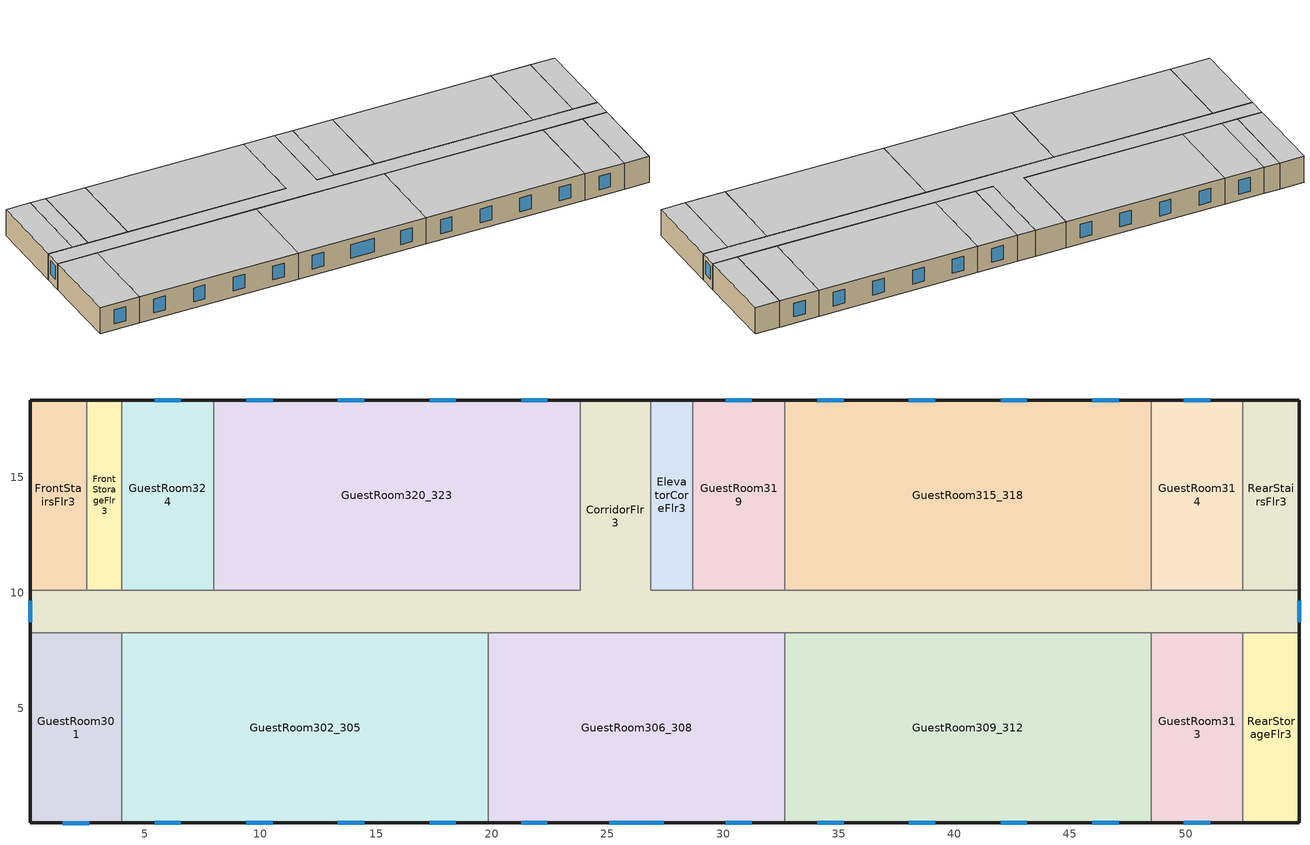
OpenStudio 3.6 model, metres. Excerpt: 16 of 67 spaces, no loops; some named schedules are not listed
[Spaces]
GuestRoom319
 floor to GuestRoom219: 32.66,18.34 32.66,10.11 28.7,10.11 28.7,18.34 z6.1
 wall outside: 32.66,18.34 28.7,18.34 z6.1:8.84
 wall to CorridorFlr3: 28.7,10.11 32.66,10.11 z6.1:8.84
 wall to GuestRoom315_318: 32.66,10.11 32.66,18.34 z6.1:8.84
 wall to ElevatorCoreFlr3: 28.7,18.34 28.7,10.11 z6.1:8.84
 window: 31.25,18.34 30.11,18.34 z6.75:8.19
 ceiling to GuestRoom419: 32.66,10.11 32.66,18.34 28.7,18.34 28.7,10.11 z8.84
GuestRoom320_323
 floor to GuestRoom220_223: 23.82,18.34 23.82,10.11 7.97,10.11 7.97,18.34 z6.1
 wall outside: 23.82,18.34 7.97,18.34 z6.1:8.84
 wall to CorridorFlr3: 7.97,10.11 23.82,10.11 23.82,18.34 z6.1:8.84
 wall to GuestRoom324: 7.97,18.34 7.97,10.11 z6.1:8.84
 window: 10.52,18.34 9.39,18.34 / 14.49,18.34 13.35,18.34 / 18.45,18.34 17.31,18.34 / 22.41,18.34 21.27,18.34 z6.75:8.19
 ceiling to GuestRoom420_423: 23.82,10.11 23.82,18.34 7.97,18.34 7.97,10.11 z8.84
RearStorageFlr3
 floor to RearStorageFlr2: 54.91,8.28 54.91,0.05 52.47,0.05 52.47,8.28 z6.1
 wall outside: 52.47,0.05 54.91,0.05 54.91,8.28 z6.1:8.84
 wall to GuestRoom313: 52.47,8.28 52.47,0.05 z6.1:8.84
 wall to CorridorFlr3: 54.91,8.28 52.47,8.28 z6.1:8.84
 ceiling to RearStorageFlr4: 54.91,0.05 54.91,8.28 52.47,8.28 52.47,0.05 z8.84
GuestRoom302_305
 floor to GuestRoom202_205: 19.86,8.28 19.86,0.05 4.01,0.05 4.01,8.28 z6.1
 wall outside: 4.01,0.05 19.86,0.05 z6.1:8.84
 wall to CorridorFlr3: 19.86,8.28 4.01,8.28 z6.1:8.84
 wall to GuestRoom306_308: 19.86,0.05 19.86,8.28 z6.1:8.84
 wall to GuestRoom301: 4.01,8.28 4.01,0.05 z6.1:8.84
 window: 5.42,0.05 6.56,0.05 / 17.31,0.05 18.45,0.05 / 9.39,0.05 10.52,0.05 / 13.35,0.05 14.49,0.05 z6.75:8.19
 ceiling to GuestRoom402_405: 19.86,0.05 19.86,8.28 4.01,8.28 4.01,0.05 z8.84
CorridorFlr3
 floor to CorridorFlr2: 26.87,18.34 26.87,10.11 54.91,10.11 54.91,8.28 0.05,8.28 0.05,10.11 23.82,10.11 23.82,18.34 z6.1
 wall outside: 0.05,10.11 0.05,8.28 / 26.87,18.34 23.82,18.34 / 54.91,8.28 54.91,10.11 z6.1:8.84
 wall to ElevatorCoreFlr3: 28.7,10.11 26.87,10.11 26.87,18.34 z6.1:8.84
 wall to FrontStairsFlr3: 2.49,10.11 0.05,10.11 z6.1:8.84
 wall to RearStairsFlr3: 54.91,10.11 52.47,10.11 z6.1:8.84
 wall to GuestRoom301: 0.05,8.28 4.01,8.28 z6.1:8.84
 wall to GuestRoom313: 48.51,8.28 52.47,8.28 z6.1:8.84
 wall to FrontStorageFlr3: 4.01,10.11 2.49,10.11 z6.1:8.84
 wall to GuestRoom314: 52.47,10.11 48.51,10.11 z6.1:8.84
 wall to GuestRoom324: 7.97,10.11 4.01,10.11 z6.1:8.84
 wall to GuestRoom309_312: 32.66,8.28 48.51,8.28 z6.1:8.84
 wall to GuestRoom306_308: 19.86,8.28 32.66,8.28 z6.1:8.84
 wall to GuestRoom315_318: 48.51,10.11 32.66,10.11 z6.1:8.84
 window: 54.91,8.73 54.91,9.66 / 0.05,9.66 0.05,8.73 z6.94:8.36
 ceiling to CorridorFlr4: 54.91,8.28 54.91,10.11 26.87,10.11 26.87,18.34 23.82,18.34 23.82,10.11 0.05,10.11 0.05,8.28 z8.84
GuestRoom315_318
 floor to GuestRoom215_218: 48.51,18.34 48.51,10.11 32.66,10.11 32.66,18.34 z6.1
 wall outside: 48.51,18.34 32.66,18.34 z6.1:8.84
 wall to GuestRoom314: 48.51,10.11 48.51,18.34 z6.1:8.84
 window: 35.21,18.34 34.07,18.34 / 43.14,18.34 42,18.34 / 47.1,18.34 45.96,18.34 / 39.18,18.34 38.04,18.34 z6.75:8.19
 ceiling to GuestRoom415_418: 48.51,10.11 48.51,18.34 32.66,18.34 32.66,10.11 z8.84
GuestRoom301
 floor to GuestRoom201: 4.01,8.28 4.01,0.05 0.05,0.05 0.05,8.28 z6.1
 wall outside: 0.05,8.28 0.05,0.05 4.01,0.05 z6.1:8.84
 window: 1.46,0.05 2.6,0.05 z6.75:8.19
 ceiling to GuestRoom401: 4.01,0.05 4.01,8.28 0.05,8.28 0.05,0.05 z8.84
GuestRoom314
 floor to GuestRoom214: 52.47,18.34 52.47,10.11 48.51,10.11 48.51,18.34 z6.1
 wall outside: 52.47,18.34 48.51,18.34 z6.1:8.84
 wall to RearStairsFlr3: 52.47,10.11 52.47,18.34 z6.1:8.84
 window: 51.06,18.34 49.92,18.34 z6.75:8.19
 ceiling to GuestRoom414: 52.47,10.11 52.47,18.34 48.51,18.34 48.51,10.11 z8.84
GuestRoom309_312
 floor to GuestRoom209_212: 48.51,8.28 48.51,0.05 32.66,0.05 32.66,8.28 z6.1
 wall outside: 32.66,0.05 48.51,0.05 z6.1:8.84
 wall to GuestRoom306_308: 32.66,8.28 32.66,0.05 z6.1:8.84
 wall to GuestRoom313: 48.51,0.05 48.51,8.28 z6.1:8.84
 window: 45.96,0.05 47.1,0.05 / 42,0.05 43.14,0.05 / 34.07,0.05 35.21,0.05 / 38.04,0.05 39.18,0.05 z6.75:8.19
 ceiling to GuestRoom409_412: 48.51,0.05 48.51,8.28 32.66,8.28 32.66,0.05 z8.84
ElevatorCoreFlr3
 floor to ElevatorCoreFlr2: 28.7,18.34 28.7,10.11 26.87,10.11 26.87,18.34 z6.1
 wall outside: 28.7,18.34 26.87,18.34 z6.1:8.84
 ceiling to ElevatorCoreFlr4: 28.7,10.11 28.7,18.34 26.87,18.34 26.87,10.11 z8.84
GuestRoom313
 floor to GuestRoom213: 52.47,8.28 52.47,0.05 48.51,0.05 48.51,8.28 z6.1
 wall outside: 48.51,0.05 52.47,0.05 z6.1:8.84
 window: 49.92,0.05 51.06,0.05 z6.75:8.19
 ceiling to GuestRoom413: 52.47,0.05 52.47,8.28 48.51,8.28 48.51,0.05 z8.84
GuestRoom306_308
 floor to GuestRoom206_208: 32.66,8.28 32.66,0.05 19.86,0.05 19.86,8.28 z6.1
 wall outside: 19.86,0.05 32.66,0.05 z6.1:8.84
 window: 21.27,0.05 22.41,0.05 / 25.08,0.05 27.44,0.05 / 30.11,0.05 31.25,0.05 z6.75:8.19
 ceiling to GuestRoom406_408: 32.66,0.05 32.66,8.28 19.86,8.28 19.86,0.05 z8.84
FrontStorageFlr3
 floor to FrontStorageFlr2: 4.01,18.34 4.01,10.11 2.49,10.11 2.49,18.34 z6.1
 wall outside: 4.01,18.34 2.49,18.34 z6.1:8.84
 wall to FrontStairsFlr3: 2.49,18.34 2.49,10.11 z6.1:8.84
 wall to GuestRoom324: 4.01,10.11 4.01,18.34 z6.1:8.84
 ceiling to FrontStorageFlr4: 4.01,10.11 4.01,18.34 2.49,18.34 2.49,10.11 z8.84
GuestRoom324
 floor to GuestRoom224: 7.97,18.34 7.97,10.11 4.01,10.11 4.01,18.34 z6.1
 wall outside: 7.97,18.34 4.01,18.34 z6.1:8.84
 window: 6.56,18.34 5.42,18.34 z6.75:8.19
 ceiling to GuestRoom424: 7.97,10.11 7.97,18.34 4.01,18.34 4.01,10.11 z8.84
RearStairsFlr3
 floor to RearStairsFlr2: 54.91,18.34 54.91,10.11 52.47,10.11 52.47,18.34 z6.1
 wall outside: 54.91,10.11 54.91,18.34 52.47,18.34 z6.1:8.84
 ceiling to RearStairsFlr4: 54.91,10.11 54.91,18.34 52.47,18.34 52.47,10.11 z8.84
FrontStairsFlr3
 floor to FrontStairsFlr2: 2.49,18.34 2.49,10.11 0.05,10.11 0.05,18.34 z6.1
 wall outside: 2.49,18.34 0.05,18.34 0.05,10.11 z6.1:8.84
 ceiling to FrontStairsFlr4: 2.49,10.11 2.49,18.34 0.05,18.34 0.05,10.11 z8.84
[Site]
Calgary Intl AP_AB_CAN: Latitude {deg}=51.114; Longitude {deg}=-114.02; Time Zone {hr}=-7; Elevation {m}=1084.1; Terrain=Suburbs
[Building]
SmallHotel: North Axis {deg}=180; Default Construction Set=BTAP-Mass at hdd = 5000.0; Standards Number of Stories=4; Standards Number of Above Ground Stories=4; Standards Template=BTAPPRE1980; Standards Building Type=SmallHotel
[Site:WaterMainsTemperature]
Calculation Method=Correlation; Annual Average Outdoor Air Temperature {C}=5; Maximum Difference In Monthly Average Outdoor Air Temperatures {deltaC}=23.3
[Site:GroundTemperature:BuildingSurface]
19.527, 19.502, 19.536, 19.598, 20.002, 21.64, 22.225, 22.375, 21.449, 20.121, 19.802, 19.633
[SizingPeriod:DesignDay] Barometric Pressure {Pa}=88961; Rain Indicator=No; Snow Indicator=No; Day of Month=21; Daylight Saving Time Indicator=No; Humidity Condition Type=Wetbulb; Dry-Bulb Temperature Range Modifier Type=DefaultMultipliers
Name | Maximum Dry-Bulb Temperature {C} | Daily Dry-Bulb Temperature Range {deltaC} | Wind Speed {m/s} | Wind Direction {deg} | Month | Day Type | Wetbulb or DewPoint at Maximum Dry-Bulb {C} | Solar Model Indicator | ASHRAE Clear Sky Optical Depth for Beam Irradiance | ASHRAE Clear Sky Optical Depth for Diffuse Irradiance | Sky Clearness
Calgary Intl AP Ann Clg .4% Condns DB=>MWB | 28.5 | 12.1 | 4.5 | 160 | 7 | SummerDesignDay | 16.1 | ASHRAETau | 0.339 | 2.421
Calgary Intl AP Ann Htg 99.6% Condns DB | -28.5 | 0 | 2.9 | 200 | 1 | WinterDesignDay | -28.5 | ASHRAEClearSky |  |  | 0
[Material:NoMass] Roughness=Smooth; Thermal Absorptance=0.9; Solar Absorptance=0.7
Name | Thermal Resistance {m2-K/W} | Visible Absorptance
Typical Carpet Pad; Typical Carpet Pad 1 | 0.21648 | 0.8
Typical Insulation 1 | 0.00118045 | 0.7
Typical Insulation 2 | 1.02439 | 0.7
Typical Insulation 3 | 4.40527 | 0.7
Typical Carpet Pad 2; Typical Carpet Pad 3; Typical Carpet Pad 4 | 1.40895 | 0.8
Typical Insulation 4 | 0.338965 | 0.7
Typical Insulation 5 | 0.338983 | 0.7
[Material]
Name | Roughness | Thickness {m} | Conductivity {W/m-K} | Density {kg/m3} | Specific Heat {J/kg-K} | Thermal Absorptance | Solar Absorptance | Visible Absorptance
G05 25mm wood | MediumSmooth | 0.0254 | 0.15 | 608 | 1630 | 0.9 | 0.5 | 0.5
100mm Normalweight concrete floor 1 | MediumSmooth | 0.1016 | 2.31 | 2322 | 832
G01 13mm gypsum board 1 | Smooth | 0.0127 | 0.16 | 800 | 1090 | 0.9 | 0.7 | 0.5
4 in. Normalweight Concrete Floor 1 | MediumRough | 0.1016 | 2.31 | 2322 | 832 | 0.9 | 0.7 | 0.7
1IN Stucco 1 | Smooth | 0.0253 | 0.6918 | 1858 | 837 | 0.9 | 0.7 | 0.92
8IN CONCRETE HW RefBldg 1 | Rough | 0.2032 | 1.311 | 2240 | 836.8 | 0.9 | 0.7 | 0.7
1/2IN Gypsum 1 | Smooth | 0.0127 | 0.16 | 784.9 | 830 | 0.9 | 0.4 | 0.4
Metal Roof Surface 1; F08 Metal surface 1 | Smooth | 0.0008 | 45.28 | 7824 | 500 | 0.9 | 0.7 | 0.7
6 in. Normalweight Concrete Floor 1; 6 in. Normalweight Concrete Floor 2; 6 in. Normalweight Concrete Floor 3 | MediumRough | 0.1524 | 2.31 | 2322 | 832 | 0.9 | 0.7 | 0.7
[Construction]
BTAP-Int-Partition; BTAP-Int-Door: G05 25mm wood
BTAP-Int-Floor: 100mm Normalweight concrete floor 1, Typical Carpet Pad
BTAP-Int-Wall: G01 13mm gypsum board 1, G01 13mm gypsum board 1
BTAP-Int-Ceiling: Typical Carpet Pad, 100mm Normalweight concrete floor 1
BTAP-Int-Window: SimpleGlazing
BTAP-Ext-Floor-Mass:U-3.822: Typical Insulation 1, 4 in. Normalweight Concrete Floor 1, Typical Carpet Pad 1
BTAP-Ext-Wall-Mass:U-0.772: 1IN Stucco 1, 8IN CONCRETE HW RefBldg 1, Typical Insulation 2, 1/2IN Gypsum 1
BTAP-Ext-Roof-Metal:U-0.227: Metal Roof Surface 1, Typical Insulation 3
BTAP-Grnd-Floor-Mass:U-0.678: 6 in. Normalweight Concrete Floor 1, Typical Carpet Pad 2
BTAP-Grnd-Wall-Mass:U-0.678: 6 in. Normalweight Concrete Floor 2, Typical Carpet Pad 3
BTAP-Grnd-Roof-Mass:U-0.678: 6 in. Normalweight Concrete Floor 3, Typical Carpet Pad 4
BTAP-Ext-FixedWindow:U=0.295 SHGC=0.490; BTAP-Ext-GlassDoors:U=0.295 SHGC=0.490; BTAP-Ext-Skylights:U=0.295 SHGC=0.490; BTAP-Ext-DaylightDomes:U=0.295 SHGC=0.490; BTAP-Ext-DaylightDiffuser:U=0.295 SHGC=0.490: SimpleGlazing:U=0.295 SHGC=0.490
BTAP-Ext-Door:U-2.95: F08 Metal surface 1, Typical Insulation 4
BTAP-Ext-OverHeadDoor:U-2.95: Typical Insulation 5
[DefaultConstructionSet]
BTAP-Mass at hdd = 5000.0: Default Exterior Surface Constructions=BTAP-Mass at hdd = 5000.0; Default Interior Surface Constructions=Default Surface Constructions 2; Default Ground Contact Surface Constructions=BTAP-Mass at hdd = 5000.0 1; Default Exterior SubSurface Constructions=BTAP-Mass at hdd = 5000.0; Default Interior SubSurface Constructions=Default Sub Surface Constructions 2; Interior Partition Construction=BTAP-Int-Partition
[DefaultSurfaceConstructions]
Name | Floor Construction | Wall Construction | Roof Ceiling Construction
Default Surface Constructions 2 | BTAP-Int-Floor | BTAP-Int-Wall | BTAP-Int-Ceiling
BTAP-Mass at hdd = 5000.0 | BTAP-Ext-Floor-Mass:U-3.822 | BTAP-Ext-Wall-Mass:U-0.772 | BTAP-Ext-Roof-Metal:U-0.227
BTAP-Mass at hdd = 5000.0 1 | BTAP-Grnd-Floor-Mass:U-0.678 | BTAP-Grnd-Wall-Mass:U-0.678 | BTAP-Grnd-Roof-Mass:U-0.678
[DefaultSubSurfaceConstructions]
Name | Fixed Window Construction | Operable Window Construction | Door Construction | Glass Door Construction | Overhead Door Construction | Skylight Construction | Tubular Daylight Dome Construction | Tubular Daylight Diffuser Construction
Default Sub Surface Constructions 2 | BTAP-Int-Window | BTAP-Int-Window | BTAP-Int-Door
BTAP-Mass at hdd = 5000.0 | BTAP-Ext-FixedWindow:U=0.295 SHGC=0.490 | BTAP-Ext-FixedWindow:U=0.295 SHGC=0.490 | BTAP-Ext-Door:U-2.95 | BTAP-Ext-GlassDoors:U=0.295 SHGC=0.490 | BTAP-Ext-OverHeadDoor:U-2.95 | BTAP-Ext-Skylights:U=0.295 SHGC=0.490 | BTAP-Ext-DaylightDomes:U=0.295 SHGC=0.490 | BTAP-Ext-DaylightDiffuser:U=0.295 SHGC=0.490
[WindowMaterial:SimpleGlazingSystem] Solar Heat Gain Coefficient=0.49; Visible Transmittance=0.21
Name | U-Factor {W/m2-K}
SimpleGlazing | 2.2
SimpleGlazing:U=0.295 SHGC=0.490 | 2.95
[Space] Building Story=BuildingStory3; Volume {m3}=Autocalculate
Name | Space Type | Thermal Zone
GuestRoom319 | Space Function Hway lodging - rooms | DU_BT=Space Function_ST=Hway lodging - rooms_FL=BuildingStory3_SCHF 7
GuestRoom320_323 | Space Function Hway lodging - rooms | DU_BT=Space Function_ST=Hway lodging - rooms_FL=BuildingStory3_SCHF 3
RearStorageFlr3 | Space Function Storage area - occsens | ALL_ST=Storage area - occsens_FL=BuildingStory3_SCH=E 1
GuestRoom302_305 | Space Function Hway lodging - rooms | DU_BT=Space Function_ST=Hway lodging - rooms_FL=BuildingStory3_SCHF 1
CorridorFlr3 | Space Function Corr. >= 2.4m wide-sch-F | WILD_ST=Corr. >= 2.4m wide-sch-F_FL=BuildingStory3_SCH=F 1
GuestRoom315_318 | Space Function Hway lodging - rooms | DU_BT=Space Function_ST=Hway lodging - rooms_FL=BuildingStory3_SCHF
FrontStorageFlr3 | Space Function Storage area - occsens | ALL_ST=Storage area - occsens_FL=BuildingStory3_SCH=E
GuestRoom301 | Space Function Hway lodging - rooms | DU_BT=Space Function_ST=Hway lodging - rooms_FL=BuildingStory3_SCHF 5
GuestRoom314 | Space Function Hway lodging - rooms | DU_BT=Space Function_ST=Hway lodging - rooms_FL=BuildingStory3_SCHF 6
GuestRoom313 | Space Function Hway lodging - rooms | DU_BT=Space Function_ST=Hway lodging - rooms_FL=BuildingStory3_SCHF 4
GuestRoom309_312 | Space Function Hway lodging - rooms | DU_BT=Space Function_ST=Hway lodging - rooms_FL=BuildingStory3_SCHF 8
ElevatorCoreFlr3 | Space Function Corr. >= 2.4m wide-sch-F | WILD_ST=Corr. >= 2.4m wide-sch-F_FL=BuildingStory3_SCH=F
GuestRoom306_308 | Space Function Hway lodging - rooms | DU_BT=Space Function_ST=Hway lodging - rooms_FL=BuildingStory3_SCHF 2
FrontStairsFlr3 | Space Function Stairway-sch-F | WILD_ST=Stairway-sch-F_FL=BuildingStory3_SCH=F 1
RearStairsFlr3 | Space Function Stairway-sch-F | WILD_ST=Stairway-sch-F_FL=BuildingStory3_SCH=F
GuestRoom324 | Space Function Hway lodging - rooms | DU_BT=Space Function_ST=Hway lodging - rooms_FL=BuildingStory3_SCHF 9
[BuildingStory]
BuildingStory3
[SpaceType] Standards Building Type=Space Function
Name | Default Schedule Set | Design Specification Outdoor Air Object | Standards Space Type
Space Function Corr. >= 2.4m wide-sch-F | Space Function Corr. >= 2.4m wide-sch-F Schedule Set | Space Function Corr. >= 2.4m wide-sch-F Ventilation | Corr. >= 2.4m wide-sch-F
Space Function Stairway-sch-F | Space Function Stairway-sch-F Schedule Set | Space Function Stairway-sch-F Ventilation | Stairway-sch-F
Space Function Storage area - occsens | Space Function Storage area - occsens Schedule Set | Space Function Storage area - occsens Ventilation | Storage area - occsens
Space Function Hway lodging - rooms | Space Function Hway lodging - rooms Schedule Set | Space Function Hway lodging - rooms Ventilation | Hway lodging - rooms
[People] Work Efficiency Schedule=Work Efficiency Schedule; Clothing Insulation Schedule=Clothing Schedule; Air Velocity Schedule=Air Velocity Schedule; Multiplier=1
Name | People Definition | Space or SpaceType
Space Function Corr. >= 2.4m wide-sch-F People | Space Function Corr. >= 2.4m wide-sch-F People Definition | Space Function Corr. >= 2.4m wide-sch-F
Space Function Hway lodging - rooms People | Space Function Hway lodging - rooms People Definition | Space Function Hway lodging - rooms
Space Function Storage area - occsens People | Space Function Storage area - occsens People Definition | Space Function Storage area - occsens
[Lights] Fraction Replaceable=1
Name | Lights Definition | Space or SpaceType
Space Function Hway lodging - rooms Lights | Space Function Hway lodging - rooms Lights Definition | Space Function Hway lodging - rooms
Space Function Storage area - occsens Lights | Space Function Storage area - occsens Lights Definition | Space Function Storage area - occsens
[ElectricEquipment]
Name | Electric Equipment Definition | Space or SpaceType
Space Function Hway lodging - rooms Elec Equip | Space Function Hway lodging - rooms Elec Equip Definition | Space Function Hway lodging - rooms
Space Function Storage area - occsens Elec Equip | Space Function Storage area - occsens Elec Equip Definition | Space Function Storage area - occsens
[DesignSpecification:OutdoorAir] Outdoor Air Method=Sum
Name | Outdoor Air Flow per Floor Area {m3/s-m2}
Space Function Corr. >= 2.4m wide-sch-F Ventilation | 0.000254
Space Function Hway lodging - rooms Ventilation | 0.00046228
Space Function Storage area - occsens Ventilation | 0.000762
[DefaultScheduleSet] People Activity Level Schedule=NECB-Activity; Infiltration Schedule=Always On
Name | Number of People Schedule | Lighting Schedule | Electric Equipment Schedule
Space Function Corr. >= 2.4m wide-sch-F Schedule Set; Space Function Hway lodging - rooms Schedule Set | NECB-F-Occupancy | NECB-F-Lighting | NECB-F-Electric-Equipment
Space Function Storage area - occsens Schedule Set | NECB-E-Occupancy | NECB-E-Lighting | NECB-E-Electric-Equipment
[ThermostatSetpoint:DualSetpoint]
Name | Heating Setpoint Temperature Schedule | Cooling Setpoint Temperature Schedule
Space Function Hway lodging - rooms Thermostat 72; Space Function Hway lodging - rooms Thermostat 78; Space Function Hway lodging - rooms Thermostat 79; Space Function Hway lodging - rooms Thermostat 82; Space Function Hway lodging - rooms Thermostat 87; Space Function Hway lodging - rooms Thermostat 98; Space Function Hway lodging - rooms Thermostat 101; Space Function Hway lodging - rooms Thermostat 102; Space Function Hway lodging - rooms Thermostat 103; Space Function Hway lodging - rooms Thermostat 104; Space Function Stairway-sch-F Thermostat 18; Space Function Stairway-sch-F Thermostat 20; Space Function Corr. >= 2.4m wide-sch-F Thermostat 21; Space Function Corr. >= 2.4m wide-sch-F Thermostat 22 | NECB-F-Thermostat Setpoint-Heating | NECB-F-Thermostat Setpoint-Cooling
Space Function Storage area - occsens Thermostat 19; Space Function Storage area - occsens Thermostat 25 | NECB-E-Thermostat Setpoint-Heating | NECB-E-Thermostat Setpoint-Cooling
[SpaceInfiltration:DesignFlowRate] Schedule=Always On Discrete; Design Flow Rate Calculation Method=Flow/ExteriorArea; Flow per Exterior Surface Area {m3/s-m2}=0.001116; Constant Term Coefficient=0; Temperature Term Coefficient=0; Velocity Term Coefficient=0.224; Velocity Squared Term Coefficient=0
Name | Space or SpaceType
CorridorFlr3 Infiltration | CorridorFlr3
ElevatorCoreFlr3 Infiltration | ElevatorCoreFlr3
FrontStairsFlr3 Infiltration | FrontStairsFlr3
FrontStorageFlr3 Infiltration | FrontStorageFlr3
GuestRoom301 Infiltration | GuestRoom301
GuestRoom302_305 Infiltration | GuestRoom302_305
GuestRoom306_308 Infiltration | GuestRoom306_308
GuestRoom309_312 Infiltration | GuestRoom309_312
GuestRoom313 Infiltration | GuestRoom313
GuestRoom314 Infiltration | GuestRoom314
GuestRoom315_318 Infiltration | GuestRoom315_318
GuestRoom319 Infiltration | GuestRoom319
GuestRoom320_323 Infiltration | GuestRoom320_323
GuestRoom324 Infiltration | GuestRoom324
RearStairsFlr3 Infiltration | RearStairsFlr3
RearStorageFlr3 Infiltration | RearStorageFlr3
[ThermalZone] Use Ideal Air Loads=No
Name | Thermostat
DU_BT=Space Function_ST=Hway lodging - rooms_FL=BuildingStory3_SCHF | Space Function Hway lodging - rooms Thermostat 72
DU_BT=Space Function_ST=Hway lodging - rooms_FL=BuildingStory3_SCHF 1 | Space Function Hway lodging - rooms Thermostat 78
DU_BT=Space Function_ST=Hway lodging - rooms_FL=BuildingStory3_SCHF 2 | Space Function Hway lodging - rooms Thermostat 79
DU_BT=Space Function_ST=Hway lodging - rooms_FL=BuildingStory3_SCHF 3 | Space Function Hway lodging - rooms Thermostat 82
DU_BT=Space Function_ST=Hway lodging - rooms_FL=BuildingStory3_SCHF 4 | Space Function Hway lodging - rooms Thermostat 87
DU_BT=Space Function_ST=Hway lodging - rooms_FL=BuildingStory3_SCHF 5 | Space Function Hway lodging - rooms Thermostat 98
DU_BT=Space Function_ST=Hway lodging - rooms_FL=BuildingStory3_SCHF 6 | Space Function Hway lodging - rooms Thermostat 101
DU_BT=Space Function_ST=Hway lodging - rooms_FL=BuildingStory3_SCHF 7 | Space Function Hway lodging - rooms Thermostat 102
DU_BT=Space Function_ST=Hway lodging - rooms_FL=BuildingStory3_SCHF 8 | Space Function Hway lodging - rooms Thermostat 103
DU_BT=Space Function_ST=Hway lodging - rooms_FL=BuildingStory3_SCHF 9 | Space Function Hway lodging - rooms Thermostat 104
ALL_ST=Storage area - occsens_FL=BuildingStory3_SCH=E | Space Function Storage area - occsens Thermostat 19
ALL_ST=Storage area - occsens_FL=BuildingStory3_SCH=E 1 | Space Function Storage area - occsens Thermostat 25
WILD_ST=Stairway-sch-F_FL=BuildingStory3_SCH=F | Space Function Stairway-sch-F Thermostat 18
WILD_ST=Stairway-sch-F_FL=BuildingStory3_SCH=F 1 | Space Function Stairway-sch-F Thermostat 20
WILD_ST=Corr. >= 2.4m wide-sch-F_FL=BuildingStory3_SCH=F | Space Function Corr. >= 2.4m wide-sch-F Thermostat 21
WILD_ST=Corr. >= 2.4m wide-sch-F_FL=BuildingStory3_SCH=F 1 | Space Function Corr. >= 2.4m wide-sch-F Thermostat 22
[Foundation:Kiva]
Bldg Kiva Foundation: Wall Height Above Grade {m}=0; Wall Depth Below Slab {m}=0
[Foundation:Kiva:Settings]

